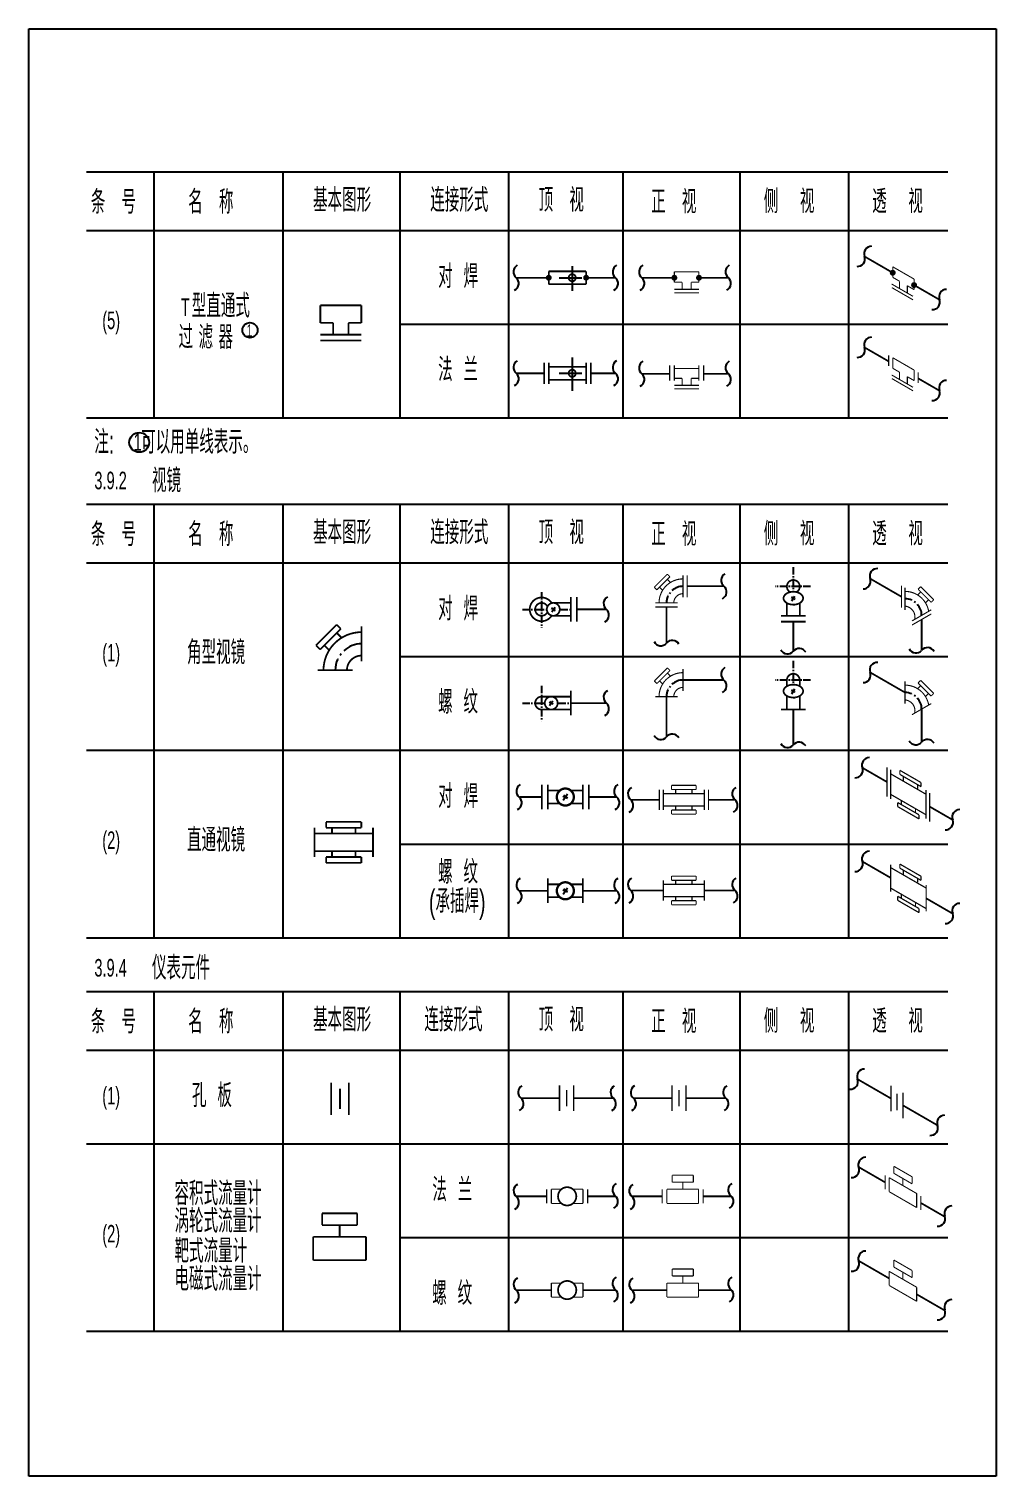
# Model space of a CAD drawing. Header units: inches. Extents: x -18 to 2014, y 4 to 801.
# Drawn here: x 730.3 to 895.3, y 4.1 to 251.1 of the extents above; entities that cross this region are included whole.
import ezdxf

# ---------------------------------------------------------------- set-up
doc = ezdxf.new("R2010")
doc.units = ezdxf.units.IN
doc.header["$MEASUREMENT"] = 0
doc.linetypes.add('CENTER', pattern=[2, 1.25, -0.25, 0.25, -0.25])
doc.layers.add('TEXT', color=6, linetype='Continuous')
doc.styles.get("Standard").update_dxf_attribs({"font": 'pdatxt.shx', "bigfont": 'hztxt.shx'})

# ---------------------------------------------------------------- blocks, each defined once
blk = doc.blocks.new('BZH')
at = {"layer": 'TEXT', "color": 6}
for centre, start, end in [((0.5330142281600274, 0.6703013697842835), 120.0646550722237, 231.5087731403127), ((-0.5614378965001379, -0.6466804327719728), 296.5830063715022, 49.03599266516452)]:
    blk.add_arc(centre, 0.8563924881481542, start, end, dxfattribs=at)

msp = doc.modelspace()

# ---------------------------------------------------------------- linework, layer by layer
at = {"color": 3}
for p, q in [((730.2669097380646, 251.0994608840204), (895.2669097380646, 251.0994608840204)), ((730.2669097380646, 4.099460884020427), (730.2669097380646, 251.0994608840204)), ((895.2669097380646, 251.0994608840204), (895.2669097380646, 4.099460884020427)), ((740.0655846195438, 226.7032488430601), (887.0655846195438, 226.7032488430601)), ((751.5678304530617, 226.7032488430601), (751.5678304530617, 184.7032488430601)), ((773.5678304530617, 226.7032488430601), (773.5678304530617, 184.7032488430601)), ((793.5678304530617, 226.7032488430601), (793.5678304530617, 184.7032488430601)), ((812.0678304530617, 226.7032488430599), (812.0678304530617, 184.7032488430601)), ((831.5678304530617, 226.7032488430599), (831.5678304530617, 184.7032488430601)), ((851.5678304530617, 226.7032488430599), (851.5678304530617, 184.7032488430601)), ((870.0678304530617, 226.7032488430599), (870.0678304530617, 184.7032488430601)), ((740.0655846195438, 216.7032488430601), (887.0655846195438, 216.7032488430601)), ((822.954404538346, 210.6162933146432), (822.954404538346, 206.4037306872427)), ((820.7500187279653, 208.6337509998098), (824.5786870985145, 208.6337509998098)), ((793.5678304530617, 200.7032488430601), (887.0655846195438, 200.7032488430601)), ((822.954404538346, 195.0430303150646), (822.954404538346, 189.3586291547884)), ((820.7500187279653, 192.3245687337934), (824.5786870985145, 192.3245687337934)), ((740.0655846195438, 184.7032488430601), (887.0655846195438, 184.7032488430601)), ((740.0655846195438, 169.9754269160941), (887.0655846195438, 169.9754269160941)), ((751.5678304530617, 169.9754269160941), (751.5678304530617, 95.97542691609428)), ((773.5678304530617, 169.9754269160941), (773.5678304530617, 95.97542691609428)), ((793.5678304530617, 169.9754269160941), (793.5678304530617, 95.97542691609405)), ((812.0678304530617, 169.9754269160941), (812.0678304530617, 95.97542691609405)), ((831.5678304530617, 169.9754269160938), (831.5678304530621, 95.97542691609405)), ((851.5678304530617, 169.9754269160938), (851.5678304530617, 95.97542691609405)), ((870.0678304530617, 169.9754269160938), (870.0678304530621, 95.97542691609428)), ((740.0655846195438, 159.9754269160941), (887.0655846195438, 159.9754269160941)), ((860.397232931941, 153.4866796223172), (860.9622005419839, 154.3021966801374)), ((860.3983557053922, 153.8854754108296), (860.5945249387356, 154.2069751747664)), ((860.8035842653454, 153.6670343940317), (860.9605218321627, 153.9258047962884)), ((819.4558533639835, 151.6161151888926), (820.0208209740264, 152.4316322467126)), ((819.4569761374352, 152.0149109774048), (819.6531453707786, 152.3364107413416)), ((819.8622046973884, 151.7964699606069), (820.0191422642057, 152.0552403628636)), ((793.5678304530617, 143.9754269160941), (887.0655846195438, 143.9754269160941)), ((860.397232931941, 137.6347860091365), (860.9622005419839, 138.4503030669567)), ((860.3983557053922, 138.0335817976489), (860.5945249387356, 138.3550815615857)), ((819.1009232522593, 135.6161151888926), (819.6658908623023, 136.4316322467126)), ((819.102046025711, 136.0149109774048), (819.2982152590545, 136.3364107413416)), ((819.5072745856638, 135.7964699606069), (819.6642121524816, 136.0552403628636)), ((860.8035842653454, 137.815140780851), (860.9605218321627, 138.0739111831077)), ((740.0655846195438, 127.9754269160941), (887.0655846195438, 127.9754269160941)), ((821.4175973071002, 119.446354964036), (822.1633545523574, 120.5228374803586)), ((821.4190793680569, 119.9727654048721), (821.6780227560699, 120.3971450932689)), ((821.9539810671946, 119.6844232626991), (822.1611386553938, 120.026000193678)), ((793.5678304530617, 111.9754269160941), (887.0655846195438, 111.9754269160941)), ((821.4175973071002, 103.446354964036), (822.1633545523574, 104.5228374803586)), ((821.4190793680569, 103.9727654048721), (821.6780227560699, 104.3971450932689)), ((821.9539810671946, 103.6844232626991), (822.1611386553938, 104.026000193678)), ((740.0655846195438, 95.97542691609405), (887.0655846195438, 95.97542691609405)), ((740.0655846195438, 86.80305810528839), (887.0655846195438, 86.80305810528839)), ((751.5678304530617, 86.80305810528839), (751.5678304530617, 28.80305810528838)), ((773.5678304530617, 86.80305810528816), (773.5678304530617, 28.80305810528838)), ((793.5678304530617, 86.80305810528816), (793.5678304530617, 28.80305810528838)), ((812.0678304530617, 86.80305810528816), (812.0678304530617, 28.80305810528838)), ((831.5678304530617, 86.80305810528793), (831.5678304530621, 28.80305810528838)), ((851.5678304530617, 86.80305810528793), (851.5678304530617, 28.80305810528838)), ((870.0678304530617, 86.80305810528793), (870.0678304530621, 28.80305810528838)), ((740.0655846195438, 76.80305810528839), (887.0655846195438, 76.80305810528839)), ((740.0655846195438, 60.80305810528839), (887.0655846195438, 60.80305810528839)), ((793.5678304530617, 60.80305810528839), (887.0655846195438, 60.80305810528839)), ((793.5678304530617, 44.80305810528839), (887.0655846195438, 44.80305810528839)), ((740.0655846195438, 28.80305810528838), (887.0655846195438, 28.80305810528838)), ((895.2669097380646, 4.099460884020427), (730.2669097380646, 4.099460884020427))]:
    msp.add_line(p, q, dxfattribs=at)
at = {"color": 3, "linetype": 'CENTER'}
for p, q in [((860.6782479229411, 159.2206390758978), (860.6782479229411, 155.0358982254048)), ((863.6154457870581, 155.9333982254048), (857.5864580096728, 155.9333982254048)), ((817.7334861871437, 154.9705960895222), (817.7334861871437, 148.9416083121369)), ((814.446245336651, 152.033398225405), (818.6309861871438, 152.033398225405)), ((820.9820567578369, 152.033398225405), (822.7334861871437, 152.033398225405)), ((860.6782479229411, 143.2206390758978), (860.6782479229411, 139.1840046122241)), ((817.7334861871437, 138.9705960895222), (817.7334861871437, 132.9416083121369)), ((863.6154457870581, 139.9333982254048), (857.5864580096728, 139.9333982254048)), ((814.446245336651, 136.033398225405), (818.2760560754192, 136.033398225405)), ((820.6271266461123, 136.033398225405), (822.7334861871437, 136.033398225405))]:
    msp.add_line(p, q, dxfattribs=at)
at = {"color": 3}
for points, const_width in [([(872.8346458906886, 212.259514585456), (877.6391893648712, 209.4856101173037)], 0.3), ([(877.6391893648712, 208.7068265357655), (877.6391893648712, 210.5068265357655)], 0.18), ([(877.6391893648712, 210.5068265357655), (881.2764960607661, 208.4068265357656)], 0.18), ([(813.4020605763386, 208.6337509998098), (818.9498695126437, 208.6337509998098)], 0.3), ([(818.9498695126437, 209.7337509998098), (825.3310905322738, 209.7337509998098)], 0.3), ([(818.9498695126437, 207.5337509998097), (818.9498695126437, 209.7337509998098)], 0.3), ([(825.3310905322738, 207.5337509998097), (818.9498695126437, 207.5337509998097)], 0.3), ([(825.3310905322738, 209.7337509998098), (825.3310905322738, 207.5337509998097)], 0.3), ([(825.3310905322738, 208.6337509998098), (830.3410275194166, 208.6337509998098)], 0.3), ([(834.8338621695617, 208.6337509998098), (840.3816711058663, 208.6337509998098)], 0.3), ([(840.3816711058663, 209.6549674182714), (844.5816711058666, 209.6549674182714)], 0.18), ([(840.3816711058663, 207.8549674182715), (840.3816711058663, 209.6549674182714)], 0.18), ([(841.7016711058665, 207.8549674182715), (840.3816711058663, 207.8549674182715)], 0.18), ([(841.7016711058665, 206.6549674182714), (841.7016711058665, 207.8549674182715)], 0.18), ([(843.261671105866, 207.8549674182715), (843.261671105866, 206.6549674182714)], 0.18), ([(844.5816711058666, 207.8549674182715), (843.261671105866, 207.8549674182715)], 0.18), ([(844.5816711058666, 208.6337509998098), (849.5916080930089, 208.6337509998098)], 0.3), ([(844.5816711058666, 209.6549674182714), (844.5816711058666, 207.8549674182715)], 0.18), ([(881.1012403805822, 205.4596952602029), (877.4639336846873, 207.5596952602028)], 0.18), ([(878.7823428978664, 208.0468265357657), (877.6391893648712, 208.7068265357655)], 0.18), ([(878.7823428978669, 206.8468265357656), (878.7823428978664, 208.0468265357657)], 0.18), ([(881.2764960607657, 207.3856101173036), (885.6152287629908, 204.8806416237324)], 0.3), ([(881.2764960607661, 208.4068265357654), (881.2764960607657, 206.6068265357654)], 0.18), ([(844.5816711058666, 206.6549674182714), (840.3816711058663, 206.6549674182714)], 0.18), ([(844.5816711058666, 206.0549674182715), (840.3816711058663, 206.0549674182715)], 0.18), ([(881.1198137215721, 204.851646860318), (877.4825070256776, 206.9516468603179)], 0.18), ([(881.2764960607657, 206.6068265357654), (880.1333425277704, 207.2668265357655)], 0.18), ([(880.1333425277704, 207.2668265357655), (880.13334252777, 206.0668265357654)], 0.18), ([(779.9828068969306, 200.9236620467321), (779.9828068969306, 203.9236620467321)], 0.3), ([(779.9828068969306, 203.9236620467321), (786.9828068969306, 203.9236620467321)], 0.3), ([(786.9828068969306, 203.9236620467321), (786.9828068969306, 200.9236620467321)], 0.3), ([(782.1828068969304, 200.9236620467321), (779.9828068969306, 200.9236620467321)], 0.3), ([(782.1828068969304, 198.9236620467321), (782.1828068969304, 200.9236620467321)], 0.3), ([(786.9828068969306, 200.9236620467321), (784.7828068969303, 200.9236620467321)], 0.3), ([(784.7828068969303, 200.9236620467321), (784.7828068969303, 198.9236620467321)], 0.3), ([(786.9828068969306, 198.9236620467321), (779.9828068969306, 198.9236620467321)], 0.3), ([(786.9828068969306, 197.9236620467321), (779.9828068969306, 197.9236620467321)], 0.3), ([(872.8346458906886, 196.7342922027622), (876.9463690418435, 194.3603877346098)], 0.3), ([(876.9463690418435, 193.5816041530714), (876.9463690418439, 195.3816041530714)], 0.18), ([(818.1498695126435, 190.4886494673554), (818.1498695126435, 194.1604880002311)], 0.3), ([(818.9498695126437, 190.4886494673554), (818.9498695126437, 194.1604880002311)], 0.3), ([(818.9498695126437, 193.4245687337933), (825.3310905322738, 193.4245687337933)], 0.3), ([(825.3310905322738, 194.1604880002311), (825.3310905322738, 190.4886494673554)], 0.3), ([(826.131090532274, 194.1604880002311), (826.131090532274, 190.4886494673554)], 0.3), ([(839.5816711058666, 191.04796698303), (839.5816711058666, 193.6890191292131)], 0.18), ([(840.3816711058663, 191.04796698303), (840.3816711058663, 193.6890191292131)], 0.18), ([(840.3816711058663, 193.1633601763766), (844.5816711058666, 193.1633601763766)], 0.18), ([(844.5816711058666, 193.6890191292131), (844.5816711058666, 191.04796698303)], 0.18), ([(845.3816711058663, 193.6890191292131), (845.3816711058663, 191.04796698303)], 0.18), ([(877.6391893648712, 193.1816041530716), (877.6391893648712, 194.9816041530715)], 0.18), ([(877.6391893648712, 194.9816041530715), (881.2764960607661, 192.8816041530716)], 0.18), ([(878.7823428978664, 192.5216041530717), (877.6391893648712, 193.1816041530716)], 0.18), ([(881.2764960607661, 192.8816041530714), (881.2764960607657, 191.0816041530714)], 0.18), ([(813.4020605763386, 192.3245687337934), (818.1498695126435, 192.3245687337934)], 0.3), ([(825.3310905322738, 191.2245687337932), (818.9498695126437, 191.2245687337932)], 0.3), ([(826.131090532274, 192.3245687337934), (830.3410275194166, 192.3245687337934)], 0.3), ([(834.8338621695617, 192.2472766376598), (839.5816711058666, 192.2472766376598)], 0.3), ([(841.7016711058665, 191.4684930561214), (840.3816711058663, 191.4684930561214)], 0.18), ([(844.5816711058666, 190.2684930561214), (840.3816711058663, 190.2684930561214)], 0.18), ([(841.7016711058665, 190.2684930561214), (841.7016711058665, 191.4684930561214)], 0.18), ([(843.261671105866, 191.4684930561214), (843.261671105866, 190.2684930561214)], 0.18), ([(844.5816711058666, 191.4684930561214), (843.261671105866, 191.4684930561214)], 0.18), ([(845.3816711058658, 192.2472766376598), (849.5916080930089, 192.2472766376598)], 0.3), ([(881.1012403805822, 189.9344728775089), (877.4639336846873, 192.0344728775088)], 0.18), ([(881.1198137215721, 189.326424477624), (877.4825070256776, 191.4264244776242)], 0.18), ([(878.7823428978669, 191.3216041530719), (878.7823428978664, 192.5216041530717)], 0.18), ([(881.2764960607657, 191.0816041530714), (880.1333425277704, 191.7416041530715)], 0.18), ([(880.1333425277704, 191.7416041530717), (880.13334252777, 190.5416041530717)], 0.18), ([(881.9693163837934, 191.4603877346097), (885.6152287629908, 189.3554192410384)], 0.3), ([(881.9693163837934, 192.4816041530715), (881.9693163837934, 190.6816041530716)], 0.18), ([(844.5816711058666, 189.6684930561215), (840.3816711058663, 189.6684930561215)], 0.18), ([(836.9635311581434, 155.8099008926025), (839.1909175188808, 158.0372872533402)], 0.189), ([(839.1909175188808, 158.0372872533402), (839.6363947910287, 157.5918099811925)], 0.189), ([(836.9635311581434, 155.8099008926025), (837.4090084302912, 155.3644236204549)], 0.189), ([(837.4090084302912, 155.3644236204549), (839.6363947910287, 157.5918099811925)], 0.189), ([(837.8544857024386, 155.8099008926025), (838.3781195918951, 155.2862670031458)], 0.189), ([(839.1909175188813, 157.1463327090451), (839.7145514083383, 156.6226988195884)], 0.189), ([(841.8637811517661, 157.8620372597173), (841.8637811517661, 154.0820372597173)], 0.189), ([(842.5637811517664, 155.9720372597174), (848.8462579770709, 155.9720372597174)], 0.3), ([(842.5637811517664, 157.8620372597173), (842.5637811517664, 154.0820372597173)], 0.189), ([(879.1320933861804, 154.1890203540193), (873.7788311970904, 157.2797277199332)], 0.3), ([(879.1320933861804, 156.0790203540194), (879.1320933861804, 152.2990203540195)], 0.189), ([(879.7383111688301, 155.7290203540195), (879.7383111688301, 151.9490203540193)], 0.189), ([(882.411174801715, 155.9042703476424), (881.9656975295671, 155.458793075495)], 0.189), ([(882.411174801715, 155.9042703476424), (884.6385611624524, 153.6768839869049)], 0.189), ([(819.7309861871437, 153.1333982254049), (822.7334861871437, 153.1333982254049)], 0.3), ([(822.7334861871437, 154.1333982254049), (822.7334861871437, 149.9333982254048)], 0.3), ([(823.7334861871437, 154.1333982254049), (823.7334861871437, 149.9333982254048)], 0.3), ([(837.1387811517667, 153.1370372597174), (840.9187811517664, 153.1370372597174)], 0.189), ([(859.5782479229407, 153.1078739567591), (859.5782479229407, 150.9333982254048)], 0.3), ([(861.7782479229405, 153.1078739567591), (861.7782479229405, 150.9333982254048)], 0.3), ([(882.411174801715, 155.0133158033471), (881.887540912258, 154.4896819138906)], 0.189), ([(881.9656975295671, 155.458793075495), (884.193083890305, 153.2314067147573)], 0.189), ([(883.7476066181576, 153.6768839869047), (883.2239727287011, 153.1532500974477)], 0.189), ([(884.6385611624524, 153.6768839869049), (884.193083890305, 153.2314067147573)], 0.189), ([(819.7309861871437, 150.9333982254048), (822.7334861871437, 150.9333982254048)], 0.3), ([(823.7334861871437, 152.033398225405), (828.7940909692057, 152.033398225405)], 0.3), ([(837.1387811517667, 152.4370372597174), (840.9187811517664, 152.4370372597174)], 0.189), ([(839.0287811517666, 152.4370372597174), (839.0287811517666, 146.2556225278896)], 0.3), ([(862.7782479229405, 150.9333982254048), (858.5782479229407, 150.9333982254048)], 0.3), ([(884.2100991819822, 151.9490203540196), (880.9365231556773, 150.0590203540195)], 0.189), ([(884.2100991819822, 151.2490203540193), (880.9365231556773, 149.3590203540194)], 0.189), ([(779.2393639143007, 145.8871483624992), (782.7748978202332, 149.4226822684321)], 0.3), ([(779.9464706954874, 145.1800415813128), (783.4820046014198, 148.7155754872454)], 0.3), ([(782.7748978202332, 149.4226822684321), (783.4820046014198, 148.7155754872454)], 0.3), ([(787.0175385073532, 149.1445076753801), (787.0175385073532, 143.1445076753801)], 0.3), ([(862.7782479229405, 149.9333982254048), (858.5782479229407, 149.9333982254048)], 0.3), ([(860.6782479229411, 149.9333982254048), (860.6782479229411, 144.8727934433431)], 0.3), ([(882.5733111688302, 150.3040203540193), (882.5733111688302, 145.0191203020728)], 0.3), ([(779.2393639143007, 145.8871483624992), (779.9464706954874, 145.1800415813128)], 0.3), ([(780.6535774766741, 145.8871483624992), (781.4847423805737, 145.0559834585998)], 0.3), ([(782.7748978202336, 148.0084687060592), (783.6060627241328, 147.1773038021596)], 0.3), ([(779.5175385073532, 141.6445076753801), (785.5175385073532, 141.6445076753801)], 0.3), ([(836.9635311581438, 139.8099008926025), (839.1909175188813, 142.0372872533402)], 0.189), ([(837.4090084302912, 139.3644236204549), (839.6363947910291, 141.5918099811925)], 0.189), ([(839.1909175188813, 142.0372872533402), (839.6363947910291, 141.5918099811925)], 0.189), ([(839.1909175188817, 141.1463327090451), (839.7145514083383, 140.6226988195884)], 0.189), ([(841.8637811517666, 141.8620372597173), (841.8637811517666, 138.0820372597173)], 0.189), ([(879.7383111688301, 137.8390203540192), (873.7788311970904, 141.2797277199332)], 0.3), ([(836.9635311581438, 139.8099008926025), (837.4090084302912, 139.3644236204549)], 0.189), ([(837.8544857024386, 139.8099008926025), (838.3781195918956, 139.2862670031458)], 0.189), ([(841.8637811517666, 139.9720372597174), (848.8462579770709, 139.9720372597174)], 0.3), ([(859.5782479229407, 139.9333982254048), (859.5782479229407, 138.9120288807656)], 0.3), ([(861.7782479229405, 139.9333982254048), (861.7782479229405, 138.9120288807668)], 0.3), ([(879.7383111688301, 139.7290203540195), (879.7383111688301, 135.9490203540193)], 0.189), ([(882.4111748017154, 139.0133158033471), (881.8875409122585, 138.4896819138906)], 0.189), ([(882.4111748017154, 139.9042703476424), (881.9656975295676, 139.458793075495)], 0.189), ([(881.9656975295676, 139.458793075495), (884.193083890305, 137.2314067147573)], 0.189), ([(882.4111748017154, 139.9042703476424), (884.6385611624529, 137.6768839869049)], 0.189), ([(817.7334861871437, 137.1333982254049), (822.7334861871437, 137.1333982254049)], 0.3), ([(822.7334861871437, 138.1333982254049), (822.7334861871437, 133.9333982254048)], 0.3), ([(822.7334861871437, 136.033398225405), (828.7940909692057, 136.033398225405)], 0.3), ([(837.1387811517667, 137.1370372597174), (840.9187811517664, 137.1370372597174)], 0.189), ([(839.028781151767, 137.1370372597174), (839.028781151767, 130.2556225278896)], 0.3), ([(859.5782479229407, 137.2559803435784), (859.5782479229407, 134.9333982254048)], 0.3), ([(861.7782479229405, 137.2559803435782), (861.7782479229405, 134.9333982254048)], 0.3), ([(884.2100991819826, 135.9490203540196), (880.9365231556773, 134.0590203540195)], 0.189), ([(883.7476066181576, 137.6768839869047), (883.2239727287011, 137.1532500974477)], 0.189), ([(884.6385611624529, 137.6768839869049), (884.193083890305, 137.2314067147573)], 0.189), ([(817.7334861871437, 134.9333982254048), (822.7334861871437, 134.9333982254048)], 0.3), ([(862.7782479229405, 134.9333982254048), (858.5782479229407, 134.9333982254048)], 0.3), ([(860.6782479229411, 134.9333982254048), (860.6782479229411, 128.8727934433431)], 0.3), ([(882.5733111688302, 135.0040203540196), (882.5733111688302, 129.3516472026728)], 0.3), ([(872.4671504692357, 124.9889032639067), (876.67649248081, 122.5586385204257)], 0.3), ([(876.6764924808105, 125.0428624103898), (876.6764924808105, 120.0359559833226)], 0.21), ([(877.2792973093425, 124.6556597297439), (877.2792973093425, 119.6487533026767)], 0.21), ([(877.2827102634598, 123.9586385204253), (883.3448880899506, 120.4586385204255)], 0.21), ([(878.8451458287578, 124.5648563030746), (878.8451458287578, 123.8648563030748)], 0.21), ([(878.8451458287578, 124.5648563030746), (882.4824525246523, 122.4648563030747)], 0.21), ([(878.8451458287578, 123.8648563030746), (882.4824525246523, 121.7648563030747)], 0.21), ([(879.4513636114067, 123.5148563030747), (879.4513636114067, 122.8148563030744)], 0.21), ([(817.778272633676, 122.0971685722348), (817.778272633676, 117.8971685722348)], 0.3), ([(818.778272633676, 122.0971685722348), (818.778272633676, 117.8971685722348)], 0.3), ([(820.8329836275358, 121.0971685722348), (818.778272633676, 121.0971685722348)], 0.3), ([(822.7285616398082, 121.0971685722348), (824.783272633672, 121.0971685722348)], 0.3), ([(824.783272633672, 122.0971685722348), (824.783272633672, 117.8971685722348)], 0.3), ([(825.783272633672, 122.0971685722348), (825.783272633672, 117.8971685722348)], 0.3), ([(837.8012626285164, 121.2825373561987), (837.8012626285164, 117.7825373561987)], 0.21), ([(838.5012626285167, 121.2825373561987), (838.5012626285167, 117.7825373561987)], 0.21), ([(839.9012626285163, 121.9825373561988), (839.9012626285163, 121.2825373561987)], 0.21), ([(839.9012626285163, 121.9825373561988), (844.1012626285161, 121.9825373561988)], 0.21), ([(839.9012626285163, 121.2825373561987), (844.1012626285161, 121.2825373561987)], 0.21), ([(840.6012626285161, 121.2825373561987), (840.6012626285161, 120.5825373561987)], 0.21), ([(843.4012626285163, 121.2825373561987), (843.4012626285163, 120.5825373561987)], 0.21), ([(844.1012626285161, 121.9825373561988), (844.1012626285161, 121.2825373561987)], 0.21), ([(845.5012626285162, 121.2825373561987), (845.5012626285167, 117.7825373561987)], 0.21), ([(846.2012626285165, 121.2825373561987), (846.2012626285165, 117.7825373561987)], 0.21), ([(881.876234742003, 122.1148563030746), (881.876234742003, 121.4148563030747)], 0.21), ([(882.4824525246523, 122.4648563030747), (882.4824525246523, 121.7648563030747)], 0.21), ([(883.3052429946684, 121.1767934060766), (883.3052429946689, 116.2811519293369)], 0.21), ([(817.778272633676, 119.9971685722349), (813.9821638265518, 119.9971685722349)], 0.3), ([(820.8329836276199, 118.8971685722348), (818.778272633676, 118.8971685722348)], 0.3), ([(822.728561639724, 118.897168572235), (824.783272633672, 118.8971685722348)], 0.3), ([(825.783272633672, 119.9971685722349), (830.5731636557058, 119.9971685722349)], 0.3), ([(832.9407331415356, 119.532537356188), (837.8012626285164, 119.5325373561987)], 0.3), ([(838.5012626285167, 120.5825373561987), (845.5012626285162, 120.5825373561987)], 0.21), ([(838.5012626285167, 118.4825373561988), (845.5012626285162, 118.4825373561988)], 0.21), ([(840.6012626285161, 118.4825373561988), (840.6012626285161, 117.7825373561987)], 0.21), ([(843.4012626285163, 118.4825373561988), (843.4012626285163, 117.7825373561987)], 0.21), ([(846.2012626285165, 119.5325373561987), (850.7305170948417, 119.5325373561987)], 0.3), ([(877.2827102634598, 120.4586385204255), (883.3448880899506, 116.9586385204255)], 0.21), ([(878.4951458287575, 119.0586385204254), (882.1324525246524, 116.9586385204255)], 0.21), ([(878.4951458287575, 119.0586385204257), (878.4951458287575, 118.3586385204256)], 0.21), ([(879.1013636114068, 119.4086385204253), (879.1013636114072, 118.7086385204255)], 0.21), ([(883.951105872599, 120.7035456852871), (883.9511058725994, 115.8079042085475)], 0.21), ([(839.9012626285163, 117.7825373561987), (844.1012626285161, 117.7825373561987)], 0.21), ([(839.9012626285163, 117.7825373561987), (839.9012626285163, 117.0825373561987)], 0.21), ([(839.9012626285163, 117.0825373561987), (844.1012626285161, 117.0825373561987)], 0.21), ([(844.1012626285161, 117.7825373561987), (844.1012626285161, 117.0825373561987)], 0.21), ([(878.4951458287575, 118.3586385204261), (882.1324525246524, 116.2586385204257)], 0.21), ([(881.5262347420036, 118.0086385204257), (881.5262347420031, 117.3086385204254)], 0.21), ([(882.1324525246524, 116.9586385204258), (882.1324525246524, 116.2586385204257)], 0.21), ([(883.951105872599, 118.3586385204258), (887.8735553006414, 116.0940112872628)], 0.3), ([(778.968626349487, 114.7604500081892), (778.968626349487, 109.7604500081892)], 0.3), ([(778.968626349487, 113.7604500081892), (788.9686263494865, 113.7604500081892)], 0.3), ([(780.9686263494865, 115.7604500081892), (780.9686263494865, 114.7604500081892)], 0.3), ([(780.9686263494865, 115.7604500081892), (786.9686263494865, 115.7604500081892)], 0.3), ([(780.968626349487, 114.7604500081892), (786.9686263494865, 114.7604500081892)], 0.3), ([(781.9686263494865, 114.7604500081892), (781.9686263494865, 113.7604500081892)], 0.3), ([(785.9686263494865, 114.7604500081892), (785.9686263494865, 113.7604500081892)], 0.3), ([(786.9686263494865, 115.7604500081892), (786.9686263494865, 114.7604500081892)], 0.3), ([(788.9686263494865, 114.7604500081892), (788.968626349487, 109.7604500081892)], 0.3), ([(778.968626349487, 110.7604500081892), (788.9686263494865, 110.7604500081892)], 0.3), ([(780.9686263494865, 109.7604500081892), (780.9686263494865, 108.7604500081892)], 0.3), ([(780.968626349487, 109.7604500081892), (786.9686263494865, 109.7604500081892)], 0.3), ([(780.9686263494865, 108.7604500081892), (786.9686263494865, 108.7604500081892)], 0.3), ([(781.9686263494865, 110.7604500081892), (781.9686263494865, 109.7604500081892)], 0.3), ([(785.9686263494865, 110.7604500081892), (785.9686263494865, 109.7604500081892)], 0.3), ([(786.9686263494865, 109.7604500081892), (786.9686263494865, 108.7604500081892)], 0.3), ([(872.4671504692361, 108.9889032639067), (877.2827102634598, 106.2086385204273)], 0.3), ([(818.778272633676, 106.0971685722348), (818.778272633676, 101.8971685722348)], 0.3), ([(824.783272633672, 106.0971685722348), (824.783272633672, 101.8971685722348)], 0.3), ([(839.9012626285163, 106.4993788980381), (839.9012626285163, 105.799378898038)], 0.21), ([(839.9012626285163, 106.4993788980381), (844.1012626285166, 106.4993788980381)], 0.21), ([(844.1012626285166, 106.4993788980381), (844.1012626285166, 105.799378898038)], 0.21), ([(877.2827102634598, 108.4503507566422), (877.2827102634598, 103.8469628925166)], 0.21), ([(877.2827102634598, 107.9586385204255), (883.344888089951, 104.4586385204255)], 0.21), ([(878.8451458287578, 108.5648563030746), (878.8451458287578, 107.8648563030748)], 0.21), ([(878.8451458287578, 108.5648563030746), (882.4824525246528, 106.4648563030747)], 0.21), ([(878.8451458287578, 107.8648563030746), (882.4824525246528, 105.7648563030747)], 0.21), ([(879.4513636114071, 107.5148563030747), (879.4513636114071, 106.8148563030744)], 0.21), ([(881.8762347420035, 106.1148563030746), (881.8762347420035, 105.4148563030747)], 0.21), ([(882.4824525246528, 106.4648563030747), (882.4824525246528, 105.7648563030747)], 0.21), ([(818.778272633676, 103.9971685722349), (813.9821638265518, 103.9971685722349)], 0.3), ([(820.8329836275358, 105.0971685722348), (818.778272633676, 105.0971685722348)], 0.3), ([(822.7285616398082, 105.0971685722348), (824.783272633672, 105.0971685722348)], 0.3), ([(824.783272633672, 103.9971685722349), (830.5731636557058, 103.9971685722349)], 0.3), ([(832.9407331415356, 104.0493788980274), (838.5012626285167, 104.0493788980396)], 0.3), ([(838.5012626285167, 105.799378898038), (838.5012626285167, 102.299378898038)], 0.21), ([(838.5012626285167, 105.099378898038), (845.5012626285167, 105.099378898038)], 0.21), ([(839.9012626285167, 105.799378898038), (844.1012626285161, 105.799378898038)], 0.21), ([(840.6012626285166, 105.799378898038), (840.6012626285166, 105.099378898038)], 0.21), ([(843.4012626285163, 105.799378898038), (843.4012626285163, 105.099378898038)], 0.21), ([(845.5012626285167, 104.049378898038), (850.7305170948417, 104.049378898038)], 0.3), ([(845.5012626285167, 105.799378898038), (845.5012626285167, 102.299378898038)], 0.21), ([(877.2827102634598, 104.4586385204255), (883.344888089951, 100.9586385204255)], 0.21), ([(883.3448880899506, 104.9655429684941), (883.344888089951, 100.4912226645839)], 0.21), ([(820.8329836276199, 102.8971685722348), (818.778272633676, 102.8971685722348)], 0.3), ([(822.728561639724, 102.897168572235), (824.783272633672, 102.8971685722348)], 0.3), ([(838.5012626285167, 102.9993788980381), (845.5012626285167, 102.9993788980381)], 0.21), ([(839.9012626285167, 102.299378898038), (844.1012626285161, 102.299378898038)], 0.21), ([(839.9012626285163, 102.299378898038), (839.9012626285163, 101.599378898038)], 0.21), ([(839.9012626285163, 101.599378898038), (844.1012626285166, 101.599378898038)], 0.21), ([(840.6012626285166, 102.9993788980381), (840.6012626285166, 102.299378898038)], 0.21), ([(843.4012626285163, 102.9993788980381), (843.4012626285163, 102.299378898038)], 0.21), ([(844.1012626285166, 102.299378898038), (844.1012626285166, 101.599378898038)], 0.21), ([(878.4951458287575, 103.0586385204257), (878.4951458287575, 102.3586385204256)], 0.21), ([(878.4951458287579, 103.0586385204254), (882.1324525246524, 100.9586385204255)], 0.21), ([(878.4951458287575, 102.3586385204261), (882.1324525246524, 100.2586385204257)], 0.21), ([(879.1013636114072, 103.4086385204253), (879.1013636114072, 102.7086385204255)], 0.21), ([(881.5262347420036, 102.0086385204257), (881.5262347420036, 101.3086385204254)], 0.21), ([(883.344888089951, 102.7086385204255), (887.8735553006414, 100.0940112872628)], 0.3), ([(882.1324525246524, 100.9586385204258), (882.1324525246529, 100.2586385204257)], 0.21), ([(871.6430592163539, 71.83561182578237), (877.3327577422934, 68.55066285022335)], 0.3), ([(781.8401576043594, 71.244961222755), (781.8401576043594, 65.744961222755)], 0.3), ([(783.3401576043594, 70.244961222755), (783.3401576043594, 66.744961222755)], 0.3), ([(784.8401576043594, 71.244961222755), (784.8401576043594, 65.744961222755)], 0.3), ([(820.7889669759503, 70.80406982126564), (820.7889669759503, 66.40406982126555)], 0.24), ([(821.9889669759501, 70.00406982126569), (821.9889669759501, 67.20406982126573)], 0.24), ([(823.1889669759499, 70.80406982126564), (823.1889669759499, 66.40406982126555)], 0.24), ([(839.9863436636416, 70.80406982126564), (839.9863436636416, 66.40406982126555)], 0.24), ([(841.1863436636414, 70.00406982126569), (841.1863436636414, 67.20406982126573)], 0.24), ([(842.3863436636417, 70.80406982126564), (842.3863436636417, 66.40406982126555)], 0.24), ([(877.3327577422939, 70.75066285022316), (877.3327577422939, 66.3506628502233)], 0.24), ([(878.3719882268348, 69.3506628502233), (878.3719882268348, 66.55066285022335)], 0.24), ([(879.4112187113766, 69.55066285022335), (879.4112187113761, 65.15066285022326)], 0.24), ([(814.2190690248318, 68.6040698212656), (820.7889669759503, 68.6040698212656)], 0.3), ([(823.1889669759499, 68.6040698212656), (829.9824540116257, 68.6040698212656)], 0.3), ([(833.4164457125231, 68.6040698212656), (839.9863436636412, 68.6040698212656)], 0.3), ([(842.3863436636412, 68.6040698212656), (849.1798306993165, 68.6040698212656)], 0.3), ([(879.4112187113766, 67.35066285022307), (885.294551064551, 63.95391933238565)], 0.3), ([(871.8839514159423, 56.80750942036306), (876.3515244179122, 54.22815494505139)], 0.3), ([(877.823767604346, 56.97815494505139), (877.823767604346, 55.77815494505134)], 0.18), ([(877.823767604346, 56.97815494505139), (880.9414590579696, 55.1781549450512)], 0.18), ([(840.0192168197556, 55.44442126407407), (843.6192168197555, 55.44442126407407)], 0.18), ([(840.0192168197556, 55.44442126407407), (840.0192168197556, 54.24442126407425)], 0.18), ([(843.6192168197555, 55.44442126407407), (843.6192168197555, 54.24442126407425)], 0.18), ([(876.3515244179122, 55.4281549450512), (876.3515244179122, 53.02815494505134)], 0.18), ([(877.0443447409399, 55.02815494505134), (877.0443447409394, 52.62815494505125)], 0.18), ([(877.0443447409399, 55.02815494505134), (881.7208819213762, 52.3281549450513)], 0.18), ([(877.823767604346, 55.77815494505134), (880.9414590579701, 53.97815494505139)], 0.18), ([(879.3826133311583, 54.87815494505125), (879.3826133311583, 53.67815494505143)], 0.18), ([(880.9414590579696, 55.1781549450512), (880.9414590579701, 53.97815494505139)], 0.18), ([(813.4370573158172, 51.84442126407416), (818.5957662664401, 51.84442126407416)], 0.3), ([(818.5957662664401, 53.0444212640742), (818.5957662664401, 50.64442126407411)], 0.18), ([(819.3957662664403, 53.0444212640742), (821.0989714028902, 53.0444212640742)], 0.18), ([(819.3957662664403, 53.0444212640742), (819.3957662664403, 50.64442126407411)], 0.18), ([(823.0925611299905, 53.0444212640742), (824.7957662664404, 53.0444212640742)], 0.18), ([(824.7957662664404, 53.0444212640742), (824.7957662664404, 50.64442126407411)], 0.18), ([(825.5957662664401, 51.84442126407416), (830.3067720284304, 51.84442126407416)], 0.3), ([(825.5957662664401, 53.0444212640742), (825.5957662664401, 50.64442126407411)], 0.18), ([(833.1605078691324, 51.84442126407416), (838.3192168197553, 51.84442126407416)], 0.3), ([(838.3192168197553, 53.0444212640742), (838.3192168197553, 50.64442126407411)], 0.18), ([(839.1192168197555, 53.0444212640742), (839.1192168197555, 50.64442126407411)], 0.18), ([(839.1192168197555, 53.0444212640742), (844.5192168197556, 53.0444212640742)], 0.18), ([(840.0192168197556, 54.24442126407425), (843.6192168197555, 54.24442126407425)], 0.18), ([(841.8192168197553, 54.24442126407425), (841.8192168197553, 53.0444212640742)], 0.18), ([(844.5192168197556, 53.0444212640742), (844.5192168197556, 50.64442126407411)], 0.18), ([(845.3192168197553, 51.84442126407416), (850.0302225817455, 51.84442126407416)], 0.3), ([(845.3192168197553, 53.0444212640742), (845.3192168197553, 50.64442126407411)], 0.18), ([(877.0443447409399, 52.62815494505125), (881.7208819213762, 49.9281549450512)], 0.18), ([(881.7208819213762, 52.3281549450513), (881.7208819213762, 49.9281549450512)], 0.18), ([(882.4137022444035, 51.92815494505143), (882.4137022444035, 49.52815494505134)], 0.18), ([(819.3957662664403, 50.64442126407411), (821.0989714028902, 50.64442126407411)], 0.18), ([(823.0925611299905, 50.64442126407411), (824.7957662664404, 50.64442126407411)], 0.18), ([(839.1192168197555, 50.64442126407411), (844.5192168197556, 50.64442126407411)], 0.18), ([(882.4137022444035, 50.72815494505139), (886.4935529116616, 48.37265206405627)], 0.3), ([(780.2748549619101, 48.93832478319891), (780.2748549619101, 46.93832478319891)], 0.3), ([(780.2748549619101, 48.93832478319891), (786.2748549619101, 48.93832478319891)], 0.3), ([(780.2748549619101, 46.93832478319891), (786.2748549619101, 46.93832478319891)], 0.3), ([(783.2748549619101, 46.93832478319891), (783.2748549619101, 44.93832478319891)], 0.3), ([(786.2748549619101, 48.93832478319891), (786.2748549619101, 46.93832478319891)], 0.3), ([(778.7748549619101, 44.93832478319891), (778.7748549619101, 40.93832478319891)], 0.3), ([(778.7748549619101, 44.93832478319891), (787.7748549619101, 44.93832478319891)], 0.3), ([(787.7748549619101, 44.93832478319891), (787.7748549619101, 40.93832478319891)], 0.3), ([(778.7748549619101, 40.93832478319891), (787.7748549619101, 40.93832478319891)], 0.3), ([(840.0192168197556, 39.44442126407407), (843.6192168197555, 39.44442126407407)], 0.18), ([(840.0192168197556, 39.44442126407407), (840.0192168197556, 38.24442126407425)], 0.18), ([(843.6192168197555, 39.44442126407407), (843.6192168197555, 38.24442126407425)], 0.18), ([(871.8839514159423, 40.80750942036306), (877.0443447409403, 37.82815494505152)], 0.3), ([(877.8237676043465, 40.97815494505161), (877.823767604346, 39.77815494505134)], 0.18), ([(877.823767604346, 40.97815494505139), (880.9414590579701, 39.17815494505143)], 0.18), ([(877.823767604346, 39.77815494505134), (880.9414590579705, 37.97815494505139)], 0.18), ([(819.3957662664403, 37.0444212640742), (819.3957662664403, 34.64442126407411)], 0.18), ([(819.3957662664403, 37.0444212640742), (821.0989714028907, 37.0444212640742)], 0.18), ([(823.0925611299905, 37.0444212640742), (824.7957662664409, 37.0444212640742)], 0.18), ([(824.7957662664409, 37.0444212640742), (824.7957662664409, 34.64442126407411)], 0.18), ([(839.1192168197555, 37.0444212640742), (839.1192168197555, 34.64442126407411)], 0.18), ([(839.1192168197555, 37.0444212640742), (844.5192168197556, 37.0444212640742)], 0.18), ([(840.0192168197556, 38.24442126407425), (843.6192168197555, 38.24442126407425)], 0.18), ([(841.8192168197553, 38.24442126407425), (841.8192168197553, 37.0444212640742)], 0.18), ([(844.5192168197556, 37.0444212640742), (844.5192168197556, 34.64442126407411)], 0.18), ([(877.0443447409403, 39.02815494505134), (877.0443447409399, 36.62815494505125)], 0.18), ([(877.0443447409403, 39.02815494505134), (881.7208819213762, 36.32815494505152)], 0.18), ([(879.3826133311583, 38.87815494505125), (879.3826133311583, 37.67815494505143)], 0.18), ([(880.9414590579701, 39.17815494505143), (880.9414590579705, 37.97815494505139)], 0.18), ([(813.4370573158172, 35.84442126407416), (819.3957662664403, 35.84442126407416)], 0.3), ([(819.3957662664403, 34.64442126407411), (821.0989714028907, 34.64442126407411)], 0.18), ([(823.0925611299905, 34.64442126407411), (824.7957662664409, 34.64442126407411)], 0.18), ([(824.7957662664409, 35.84442126407416), (830.3067720284308, 35.84442126407416)], 0.3), ([(833.1605078691324, 35.84442126407416), (839.1192168197555, 35.84442126407416)], 0.3), ([(839.1192168197555, 34.64442126407411), (844.5192168197556, 34.64442126407411)], 0.18), ([(844.5192168197556, 35.84442126407416), (850.0302225817455, 35.84442126407416)], 0.3), ([(877.0443447409403, 36.62815494505148), (881.7208819213762, 33.92815494505143)], 0.18), ([(881.7208819213762, 35.12815494505148), (886.493552911662, 32.37265206405627)], 0.3), ([(881.7208819213762, 36.32815494505152), (881.7208819213762, 33.92815494505143)], 0.18)]:
    msp.add_lwpolyline(points, dxfattribs=dict(at, const_width=const_width))
at = {"color": 3, "const_width": 0.5}
for points in [[(877.3891893648712, 209.4856101173037, 1), (877.8891893648712, 209.4856101173037, 1)], [(818.6998695126437, 208.6337509998098, 1), (819.1998695126437, 208.6337509998098, 1)], [(825.0810905322738, 208.6337509998098, 1), (825.5810905322738, 208.6337509998098, 1)], [(840.1316711058663, 208.6337509998098, 1), (840.6316711058663, 208.6337509998098, 1)], [(844.3316711058666, 208.6337509998098, 1), (844.8316711058666, 208.6337509998098, 1)], [(881.0264960607657, 207.3856101173036, 1), (881.5264960607657, 207.3856101173036, 1)]]:
    msp.add_lwpolyline(points, format="xyb", close=True, dxfattribs=at)
at = {"color": 3}
for points, const_width in [([(823.350637762987, 208.174138714308, 557.9194677757075), (823.3473324239973, 208.1713097624928, 557.9194677757075)], 0.3), ([(823.350637762987, 191.8649564482915, 557.9194677757075), (823.3473324239973, 191.8621274964761, 557.9194677757075)], 0.3), ([(841.8637811517661, 157.2320372597174, 0.4142135623730951), (837.7687811517663, 153.1370372597174, 0.4142135623730951)], 0.189), ([(861.1392234510332, 154.9346482254049, 4.552844721899349), (860.2172723948485, 154.9346482254049, 4.552844721899349)], 0.3), ([(819.4557968880196, 153.0984197508436, 3.51853048165624), (819.4557968880196, 150.9683766999661, 3.51853048165624)], 0.3), ([(818.7322361871435, 152.4943737534973, 4.552844721899349), (818.7322361871435, 151.5724226973126, 4.552844721899349)], 0.3), ([(820.5700488053118, 151.3220797856094, 1049.702569424691), (820.5673321684723, 151.3188876240032, 1049.702569424691)], 0.3), ([(841.8637811517661, 154.7120372597174, 0.4142135623730951), (840.2887811517663, 153.1370372597174, 0.4142135623730951)], 0.189), ([(859.1220479621112, 154.3302828620679, 0.1412622910008644), (859.0083558779735, 153.9358982253524, 0.1412622910008644)], 0.3), ([(859.0083558779735, 153.9358982253524, 0.1412622910007202), (859.1220479621117, 153.5415135886368, 0.1412622910007202)], 0.3), ([(859.497455934095, 154.71371568463, 0.1071514852735927), (859.1220479621112, 154.3302828620679, 0.1071514852735927)], 0.3), ([(859.1220479621117, 153.5415135886368, 0.1071514852734903), (859.4974559340955, 153.1580807660749, 0.1071514852734903)], 0.3), ([(860.0132630801032, 154.9468051489322, 0.07919381730598987), (859.497455934095, 154.71371568463, 0.07919381730598987)], 0.3), ([(859.4974559340955, 153.1580807660749, 0.07919381730590655), (860.0132630801041, 152.9249913017732, 0.07919381730590655)], 0.3), ([(860.6782479229411, 155.0358982253138, 0.0666908582076134), (860.0132630801032, 154.9468051489322, 0.0666908582076134)], 0.3), ([(861.343232765778, 154.9468051489328, 0.06669085820758475), (860.6782479229411, 155.0358982253138, 0.06669085820758475)], 0.3), ([(861.8590399117871, 154.713715684631, 0.07919381730598092), (861.343232765778, 154.9468051489328, 0.07919381730598092)], 0.3), ([(861.3432327657789, 152.9249913017737, 0.07919381730594252), (861.859039911788, 153.158080766076, 0.07919381730594252)], 0.3), ([(862.2344478837709, 154.3302828620695, 0.1071514852734144), (861.8590399117871, 154.713715684631, 0.1071514852734144)], 0.3), ([(861.859039911788, 153.158080766076, 0.1071514852734801), (862.2344478837709, 153.5415135886379, 0.1071514852734801)], 0.3), ([(862.3481399679091, 153.9358982253537, 0.1412622910008613), (862.2344478837709, 154.3302828620695, 0.1412622910008613)], 0.3), ([(862.2344478837709, 153.5415135886379, 0.1412622910007932), (862.3481399679091, 153.9358982253537, 0.1412622910007932)], 0.3), ([(883.7741904212786, 151.697348313685, 0.365217174095258), (879.7383111688301, 155.0990203540196, 0.4142135623730951)], 0.189), ([(860.0132630801041, 152.9249913017732, 0.0666908582075726), (860.678247922942, 152.835898225392, 0.0666908582075726)], 0.3), ([(860.678247922942, 152.835898225392, 0.0338963856805819), (861.019592250642, 152.8590655217673, 0.0338963856805819)], 0.3), ([(861.0403101713388, 152.8619782535601, 0.03064799103925101), (861.3432327657789, 152.9249913017737, 0.03064799103925101)], 0.3), ([(881.3934110038678, 150.3466666592447, 0.4480056291513937), (879.7383111688301, 152.5790203540194, 0.4142135623730951)], 0.189), ([(787.0175385073532, 148.1445076753801, 0.4142135623730951), (780.5175385073532, 141.6445076753801, 0.4142135623730951)], 0.3), ([(787.0175385073532, 144.1445076753801, 0.4142135623730951), (784.5175385073532, 141.6445076753801, 0.4142135623730951)], 0.3), ([(841.8637811517666, 141.2320372597174, 0.4142135623730951), (837.7687811517668, 137.1370372597174, 0.4142135623730951)], 0.189), ([(861.7782479229405, 139.9333982254048, 0.9999997744597049), (859.5782479229407, 139.9333982254048, 4.552844721899349)], 0.3), ([(841.8637811517666, 138.7120372597174, 0.4142135623730951), (840.2887811517663, 137.1370372597174, 0.4142135623730951)], 0.189), ([(859.1220479621112, 138.4783892488871, 0.1412622910008644), (859.0083558779735, 138.0840046121715, 0.1412622910008644)], 0.3), ([(859.497455934095, 138.8618220714494, 0.1071514852735927), (859.1220479621112, 138.4783892488871, 0.1071514852735927)], 0.3), ([(860.0132630801032, 139.0949115357515, 0.07919381730598987), (859.497455934095, 138.8618220714494, 0.07919381730598987)], 0.3), ([(860.6782479229411, 139.1840046121332, 0.0666908582076134), (860.0132630801032, 139.0949115357515, 0.0666908582076134)], 0.3), ([(861.343232765778, 139.0949115357519, 0.06669085820758475), (860.6782479229411, 139.1840046121332, 0.06669085820758475)], 0.3), ([(861.8590399117871, 138.8618220714503, 0.07919381730598092), (861.343232765778, 139.0949115357519, 0.07919381730598092)], 0.3), ([(862.2344478837709, 138.4783892488889, 0.1071514852734144), (861.8590399117871, 138.8618220714503, 0.1071514852734144)], 0.3), ([(862.3481399679091, 138.0840046121728, 0.1412622910008613), (862.2344478837709, 138.4783892488889, 0.1412622910008613)], 0.3), ([(883.7741904212786, 135.697348313685, 0.365217174095258), (879.7383111688301, 139.0990203540196, 0.4142135623730951)], 0.189), ([(817.7334861871437, 137.1333982254049, 1), (817.7334861871437, 134.9333982254048, 4.552844721899349)], 0.3), ([(820.2151186935877, 135.3220797856094, 1049.702569424691), (820.2124020567481, 135.3188876240032, 1049.702569424691)], 0.3), ([(859.0083558779735, 138.0840046121715, 0.1412622910007202), (859.1220479621117, 137.6896199754561, 0.1412622910007202)], 0.3), ([(859.1220479621117, 137.6896199754561, 0.1071514852734903), (859.4974559340955, 137.3061871528942, 0.1071514852734903)], 0.3), ([(859.4974559340955, 137.3061871528942, 0.07919381730590655), (860.0132630801041, 137.0730976885926, 0.07919381730590655)], 0.3), ([(860.0132630801041, 137.0730976885926, 0.0666908582075726), (860.678247922942, 136.9840046122114, 0.0666908582075726)], 0.3), ([(860.678247922942, 136.9840046122114, 0.0338963856805819), (861.019592250642, 137.0071719085864, 0.0338963856805819)], 0.3), ([(861.0403101713388, 137.0100846403792, 0.03064799103925101), (861.3432327657789, 137.073097688593, 0.03064799103925101)], 0.3), ([(861.3432327657789, 137.073097688593, 0.07919381730594252), (861.859039911788, 137.3061871528951, 0.07919381730594252)], 0.3), ([(861.859039911788, 137.3061871528951, 0.1071514852734801), (862.2344478837709, 137.6896199754572, 0.1071514852734801)], 0.3), ([(862.2344478837709, 137.6896199754572, 0.1412622910007932), (862.3481399679091, 138.0840046121728, 0.1412622910007932)], 0.3), ([(881.3934110038678, 134.3466666592447, 0.4480056291513937), (879.7383111688301, 136.5790203540194, 0.4142135623730951)], 0.189), ([(822.8883352896538, 119.0582282317024, 1049.702569424691), (822.8847493290256, 119.0540145783824, 1049.702569424691)], 0.396), ([(822.8883352896538, 103.0582282317024, 1049.702569424691), (822.8847493290256, 103.0540145783824, 1049.702569424691)], 0.396), ([(822.3933787476755, 50.31307322688176, 2465.307634886194), (822.3908937211414, 50.31259236191781, 2465.307634886194)], 0.3), ([(822.3933787476759, 34.31307322688176, 2465.307634886194), (822.3908937211419, 34.31259236191781, 2465.307634886194)], 0.3)]:
    msp.add_lwpolyline(points, format="xyb", dxfattribs=dict(at, const_width=const_width))
for centre, radius in [((767.9757694394317, 199.6849569710519), 1.284043511688708), ((749.0728926206253, 180.5274204029284), 1.682416818824947)]:
    msp.add_circle(centre, radius, dxfattribs=at)
for centre, radius, start, end in [((841.8637811517661, 153.1370372597174), 2.835, 90, 132.1880472798512), ((841.8637811517661, 153.1370372597174), 2.834999999999999, 155.640070853863, 180), ((841.8637811517661, 153.1370372597174), 2.835, 154.2688407725888, 154.9128551239293), ((841.9522407657729, 153.2254388719424), 2.835, 143.829884292161, 148.4583336657786), ((879.7383111688301, 151.0040203540196), 2.834999999999999, 65.64007085386298, 90), ((879.7383111688301, 151.0040203540196), 2.835, 64.26884077259231, 64.91285512392946), ((879.8267127810547, 150.9155607400131), 2.835, 53.82988429216142, 58.45833366576579), ((860.6782479229411, 155.3621462557984), 2.526248030406236, 270.000000000013, 277.7786581367153), ((879.7383111688301, 151.0040203540196), 2.835, 0, 42.18804727984772), ((787.0175385073532, 141.6445076753801), 4.5, 90, 132.1880472798512), ((787.0175385073532, 141.6445076753804), 4.499999999999998, 155.640070853863, 180), ((787.0175385073532, 141.6445076753801), 4.5, 154.2688407725888, 154.9128551239293), ((787.1579505930773, 141.7848276947849), 4.5, 143.829884292161, 148.4583336657786), ((841.8637811517666, 137.1370372597174), 2.835, 154.2688407725888, 154.9128551239293), ((841.9522407657729, 137.2254388719424), 2.835, 143.829884292161, 148.4583336657786), ((841.8637811517666, 137.1370372597174), 2.835, 90, 132.1880472798512), ((841.8637811517666, 137.1370372597174), 2.834999999999999, 155.640070853863, 180), ((860.6782479229411, 139.5102526426177), 2.526248030406236, 270.000000000013, 277.7786581367153), ((879.7383111688301, 135.0040203540196), 2.834999999999999, 65.64007085386298, 90), ((879.7383111688301, 135.0040203540196), 2.835, 64.26884077259231, 64.91285512392946), ((879.8267127810551, 134.9155607400131), 2.835, 53.82988429216142, 58.45833366576579), ((879.7383111688301, 135.0040203540196), 2.835, 0, 42.18804727984772)]:
    msp.add_arc(centre, radius, start, end, dxfattribs=at)

# ---------------------------------------------------------------- block references
at = {"color": 3, "yscale": 1.5, "zscale": 1.5}
for p, xscale, rotation in [((872.8404084485379, 212.2694956284321), 1.499999999999927, 329.9999999999984), ((885.6209913208396, 204.8906226667085), 1.499999999999927, 329.9999999999984), ((872.8404084485379, 196.7442732457383), 1.499999999999927, 329.9999999999984), ((885.6209913208396, 189.3654002840145), 1.499999999999927, 329.9999999999984), ((873.7788311970904, 157.2797277199332), 1.499999999999926, 149.9999999999984), ((839.0287811517666, 146.2556225278896), 1.5, 270), ((860.6782479229411, 144.8727934433431), 1.5, 270), ((873.7788311970904, 141.2797277199332), 1.499999999999926, 149.9999999999984), ((882.5733111688302, 145.0191203020728), 1.5, 270), ((839.028781151767, 130.2556225278896), 1.5, 270), ((860.6782479229411, 128.8727934433431), 1.5, 270), ((882.5733111688302, 129.3516472026728), 1.5, 270), ((872.4671504692307, 124.9889032639222), 1.499999999999927, 329.9999999999984), ((887.8735553006414, 116.0940112872628), 1.499999999999927, 329.9999999999984), ((872.4671504692311, 108.9889032639222), 1.499999999999927, 329.9999999999984), ((887.8735553006414, 100.0940112872628), 1.499999999999927, 329.9999999999984), ((871.6343774609746, 71.82057458436734), 1.499999999999927, 329.9999999999984), ((885.2858693091727, 63.93888209097062), 1.499999999999927, 329.9999999999984), ((871.8480925514747, 56.7454000452029), 1.499999999999927, 329.9999999999984), ((886.5399300875703, 48.4529796890416), 1.499999999999927, 329.9999999999984), ((871.8480925514747, 40.74540004520313), 1.499999999999927, 329.9999999999984), ((886.5399300875707, 32.4529796890416), 1.499999999999927, 329.9999999999984)]:
    msp.add_blockref('BZH', p, dxfattribs=dict(at, xscale=xscale, rotation=rotation))
at = {"color": 3, "xscale": 1.5, "yscale": 1.5, "zscale": 1.5}
for p in [(813.4020605763386, 208.6452761155079), (830.3410275194166, 208.6452761155079), (834.8338621695617, 208.6452761155079), (849.5916080930089, 208.6452761155079), (813.4020605763386, 192.3360938494914), (830.3410275194166, 192.3360938494914), (834.8338621695617, 192.2588017533579), (849.5916080930089, 192.2588017533579), (848.8462579770709, 155.9720372597174), (828.7940909692057, 152.033398225405), (848.8462579770709, 139.9720372597174), (828.7940909692057, 136.033398225405), (813.9049104726561, 119.9971685722349), (830.5731636557058, 119.9971685722349), (832.9407331415229, 119.5325373561987), (850.7305170948417, 119.5325373561987), (813.9049104726561, 103.9971685722349), (830.5731636557058, 103.9971685722349), (832.9407331415233, 104.049378898038), (850.7305170948417, 104.049378898038), (814.2190690248318, 68.58670631050799), (829.9824540116257, 68.58670631050799), (833.4164457125231, 68.58670631050799), (849.1798306993165, 68.58670631050799), (813.4370573158172, 51.77270353513845), (830.3067720284304, 51.93717561589128), (833.1605078691324, 51.77270353513845), (850.0302225817455, 51.93717561589128), (813.4370573158172, 35.77270353513845), (830.3067720284308, 35.93717561589128), (833.1605078691324, 35.77270353513845), (850.0302225817455, 35.93717561589128)]:
    msp.add_blockref('BZH', p, dxfattribs=at)

# ---------------------------------------------------------------- texts
at = {"color": 3, "width": 0.62}
for s, height, p in [('条   号', 4, (740.8250545668672, 219.5587783259976)), ('名   称', 4, (757.4335977417037, 219.5587783259976)), ('基本图形', 4, (778.7302393422948, 219.8903128939092)), ('连接形式', 4, (798.7302393422948, 219.8903128939092)), ('顶   视', 4, (817.2302393422948, 219.8903128939092)), ('正   视', 4, (836.4238864572818, 219.5938906592065)), ('侧    视', 4, (855.6379863676522, 219.6642496034434)), ('透    视', 4, (874.1379863676522, 219.6642496034434)), ('对  焊', 4, (800.0920460147942, 206.868015304455)), ('T', 3, (756.1812578554087, 202.1098468407607)), ('  型直通式', 4, (756.2034724510246, 201.8391027192377)), ('(5)', 3, (742.7781489569176, 199.8652461855512)), ('  过 滤 器', 4, (753.9485236828274, 196.4872094177486)), ('1', 2.1, (767.4148817554711, 198.5694880710906)), ('法  兰', 4, (800.077010647604, 190.9434881683679)), ('注:     可以用单线表示。', 4, (741.4033759260752, 178.5957576231288)), ('1', 3, (748.13758392475, 179.0942521779767)), ('3.9.2', 3, (741.4300969720272, 172.5289846561119)), ('视镜', 4, (751.2549509471675, 172.0212072847547)), ('条   号', 4, (740.8250545668672, 162.8309563990316)), ('名   称', 4, (757.4335977417037, 162.8309563990316)), ('基本图形', 4, (778.7302393422948, 163.1624909669432)), ('连接形式', 4, (798.7302393422948, 163.1624909669432)), ('顶   视', 4, (817.2302393422948, 163.1624909669432)), ('正   视', 4, (836.4238864572818, 162.8660687322404)), ('侧    视', 4, (855.6379863676522, 162.9364276764773)), ('透    视', 4, (874.1379863676522, 162.9364276764773)), ('对  焊', 4, (800.0920460147942, 150.140193377489)), ('(1)', 3, (742.7781489569176, 143.1374242585851)), ('角型视镜', 4, (757.2306466485098, 142.6733879049549)), ('螺  纹', 4, (800.077010647604, 134.2156662414019)), ('对  焊', 4, (800.0920460147942, 118.140193377489)), ('(2)', 3, (742.7781489569176, 111.1374242585851)), ('直通视镜', 4, (757.2306466485098, 110.6733879049549)), ('螺  纹', 4, (800.077010647604, 105.2013410796631)), ('(承插焊)', 4, (798.515499843949, 100.1974763108627)), ('3.9.4', 3, (741.4300969720272, 89.35661584530621)), ('仪表元件', 4, (751.2549509471675, 88.8488384739488)), ('条   号', 4, (740.8250545668672, 79.65858758822569)), ('名   称', 4, (757.4335977417037, 79.65858758822569)), ('基本图形', 4, (778.7302393422948, 79.99012215613729)), ('连接形式', 4, (797.7328353262134, 79.99012215613729)), ('顶   视', 4, (817.2302393422948, 79.99012215613729)), ('正   视', 4, (836.4238864572818, 79.69369992143456)), ('侧    视', 4, (855.6379863676522, 79.76405886567144)), ('透    视', 4, (874.1379863676522, 79.76405886567144)), ('(1)', 3, (742.7781489569176, 67.53074366332325)), ('孔  板', 4, (758.0842705923793, 67.06670730969299)), ('容积式流量计', 4, (755.0965813384788, 50.32541816325474)), ('法  兰', 4, (799.0946419987127, 50.96782456668311)), ('涡轮式流量计', 4, (755.0965813384788, 45.63364453982749)), ('(2)', 3, (742.7781489569176, 43.96505544777924)), ('靶式流量计', 4, (755.0965813384788, 40.51534818432955)), ('电磁式流量计', 4, (755.0965813384788, 35.72158042154237)), ('螺  纹', 4, (799.0796066315226, 33.29517171002803))]:
    msp.add_text(s, height=height, dxfattribs=at).set_placement(p)

doc.saveas('drawing.dxf')
